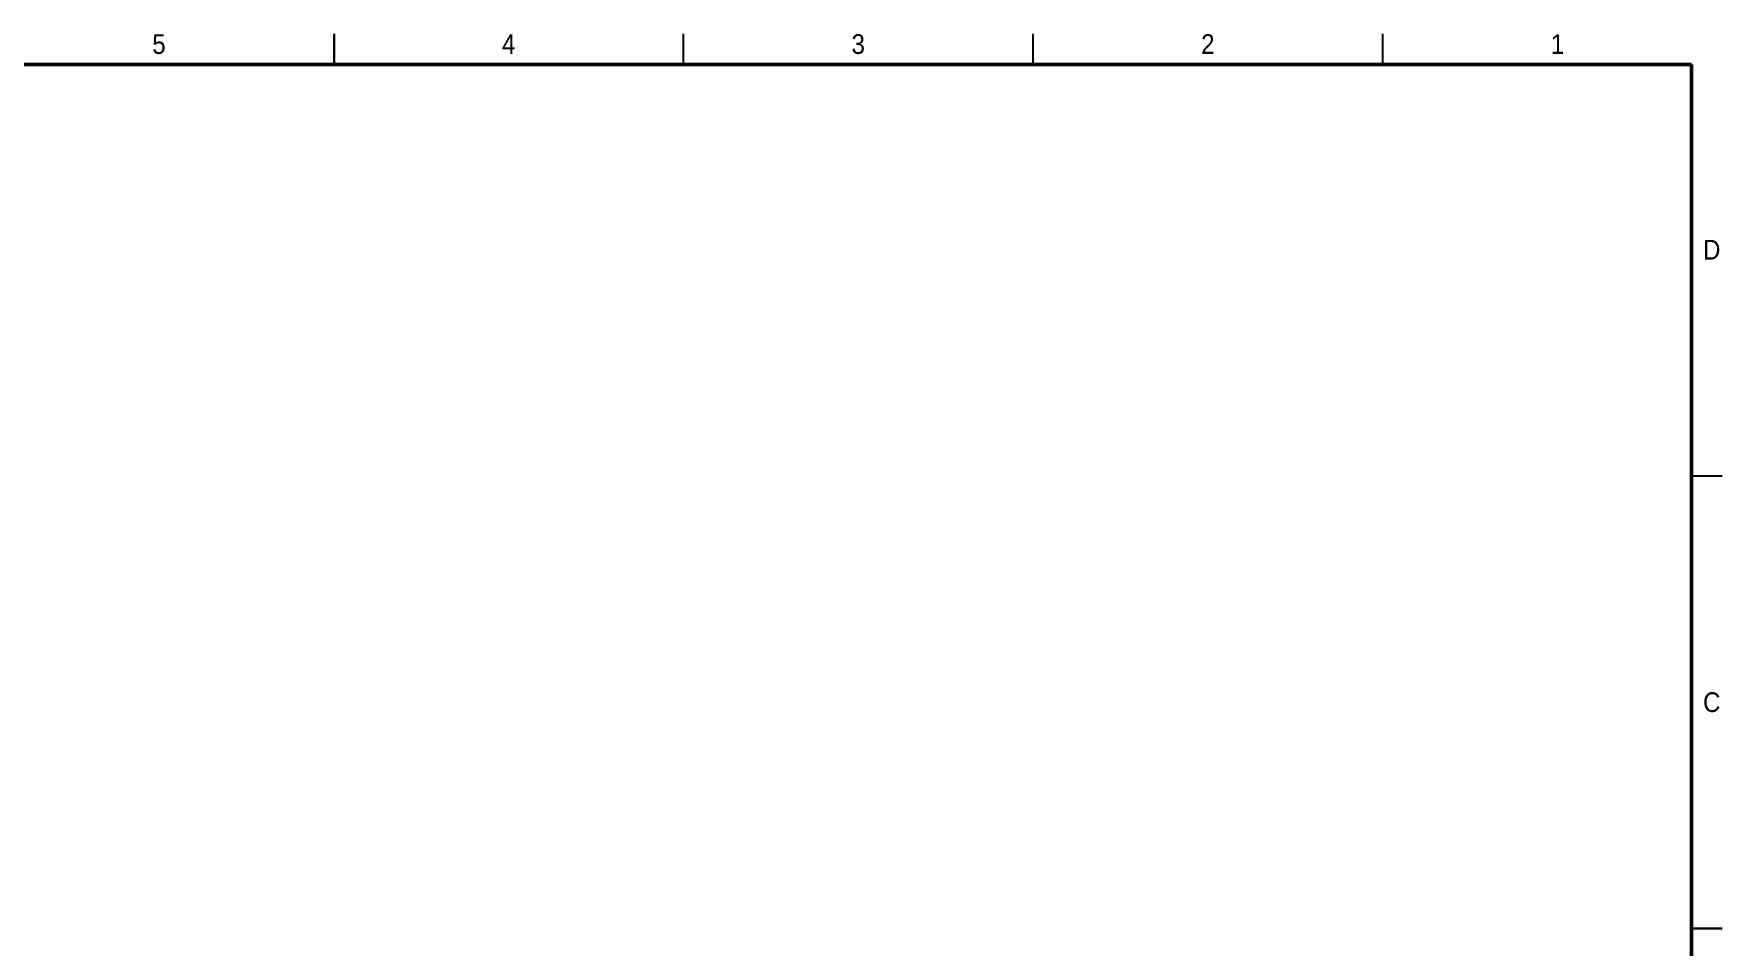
# Paper-space layout 'D' of a CAD drawing. Header units: inches. Extents: x 0 to 136, y 0 to 88.
# Drawn here: x 53.4 to 135.5, y 43.1 to 87.5 of the extents above; entities that cross this region are included whole.
import ezdxf

# ---------------------------------------------------------------- set-up
doc = ezdxf.new("R2010")
doc.units = ezdxf.units.IN
doc.header["$LTSCALE"] = 4
doc.header["$MEASUREMENT"] = 0
doc.styles.add('SLDTEXTSTYLE0', font='GOTHIC.TTF', dxfattribs={"width": 0.913})

psp = doc.layouts.new('D')

# ---------------------------------------------------------------- linework, layer by layer
at = {"color": 7, "linetype": 'Continuous', "lineweight": 25}
for p, q in [((68, 87.5), (68, 86)), ((68, 86), (68, 87.5)), ((85, 86), (85, 87.5)), ((102, 86), (102, 87.5)), ((119, 86), (119, 87.5)), ((134, 66), (135.5, 66)), ((135.5, 44), (134, 44)), ((134, 44), (135.5, 44))]:
    psp.add_line(p, q, dxfattribs=at)
at = {"color": 7, "linetype": 'Continuous', "lineweight": 50}
for p, q in [((2, 86), (134, 86)), ((134, 86), (134, 2))]:
    psp.add_line(p, q, dxfattribs=at)

# ---------------------------------------------------------------- texts
at = {"color": 7, "linetype": 'Continuous', "lineweight": 0, "char_height": 0.96, "attachment_point": 2, "style": 'SLDTEXTSTYLE0'}
for s, insert in [('5', (59.49, 87.479)), ('4', (76.49, 87.479)), ('3', (93.49, 87.479)), ('2', (110.49, 87.479)), ('1', (127.49, 87.479)), ('D', (134.989, 77.479)), ('C', (134.99, 55.479))]:
    psp.add_mtext(s, dxfattribs=dict(at, insert=insert))

doc.saveas('drawing.dxf')
